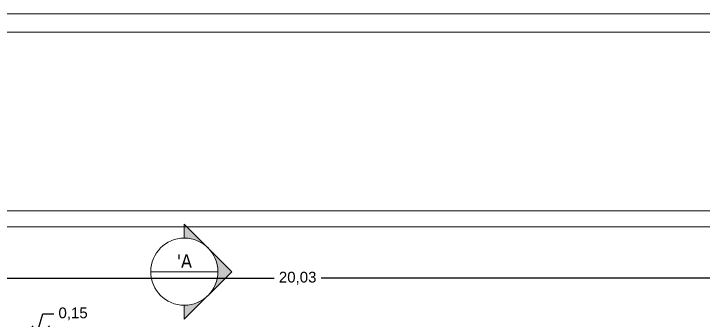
# Model space of a CAD drawing. Header units: metres. Extents: x 1628 to 1845, y 824 to 931.
# Drawn here: x 1640.92 to 1647.33, y 883.27 to 886.12 of the extents above; entities that cross this region are included whole.
import ezdxf
from ezdxf.enums import TextEntityAlignment as Align

# ---------------------------------------------------------------- set-up
doc = ezdxf.new("R2010")
doc.units = ezdxf.units.M
doc.header["$LTSCALE"] = 0.15
doc.linetypes.add('ACAD_ISO02W100', pattern=[15, 12, -3])
doc.layers.get('0').update_dxf_attribs({"lineweight": 0, "plot": 0})
doc.layers.get('Defpoints').update_dxf_attribs({"lineweight": 0})
for name, color, linetype, lineweight in [('Alvenaria', 170, 'Continuous', 0), ('Cotas', 1, 'Continuous', 0), ('Linhas invisíveis', 6, 'ACAD_ISO02W100', 0), ('Texto', 7, 'Continuous', 0)]:
    doc.layers.add(name, color=color, linetype=linetype, lineweight=lineweight)
doc.styles.get("Standard").update_dxf_attribs({"font": 'arial.ttf'})
doc.styles.add('Tahoma', font='tahoma.ttf')
doc.dimstyles.new('Lunardi', dxfattribs={"dimtxt": 0.1, "dimasz": 0.05, "dimexe": 0, "dimexo": 0.05, "dimgap": 0.05, "dimtad": 0, "dimzin": 9, "dimtxsty": 'Standard', "dimblk": 'OBLIQUE', "dimcen": 0, "dimse1": 1, "dimse2": 1, "dimclrd": 1, "dimclre": 1, "dimclrt": 1, "dimadec": 0, "dimazin": 0, "dimtfac": 1, "dimtmove": 1, "dimatfit": 2, "dimldrblk": 'OBLIQUE', "dimfxl": 1, "dimarcsym": 0})

# ---------------------------------------------------------------- blocks, each defined once
blk = doc.blocks.new('_Oblique')
at = {"color": 0, "linetype": 'ByBlock', "lineweight": -2}
blk.add_line((-0.5, -0.5), (0.5, 0.5), dxfattribs=at)
blk = doc.blocks.new('*D132')
at = {"layer": 'Cotas', "color": 1, "lineweight": -2, "ltscale": 10}
for p, q in [((1641.1462, 883.1919), (1641.1867, 883.327)), ((1641.1867, 883.327), (1641.2867, 883.327)), ((1641.2212, 883.1919), (1641.0712, 883.1919))]:
    blk.add_line(p, q, dxfattribs=at)
at = {"layer": 'Defpoints', "color": 0, "ltscale": 10}
for p in [(1641.0712, 883.1919), (1641.0712, 882.2875), (1641.2212, 882.2875)]:
    blk.add_point(p, dxfattribs=at)
at = {"layer": 'Cotas', "color": 1, "lineweight": -2, "ltscale": 10, "xscale": 0.05, "yscale": 0.05, "zscale": 0.05, "rotation": 180}
blk.add_blockref('_Oblique', (1641.0712, 883.1919), dxfattribs=at)
at = {"layer": 'Cotas', "color": 1, "lineweight": -2, "ltscale": 10, "xscale": 0.05, "yscale": 0.05, "zscale": 0.05}
blk.add_blockref('_Oblique', (1641.2212, 883.1919), dxfattribs=at)
at = {"layer": 'Cotas', "color": 1, "ltscale": 10, "insert": (1641.467, 883.327), "char_height": 0.1, "attachment_point": 5}
blk.add_mtext('0,15', dxfattribs=at)
blk = doc.blocks.new('*D158')
at = {"layer": 'Cotas', "color": 1, "lineweight": -2, "ltscale": 10}
for p, q in [((1633.542, 883.6596), (1643.337, 883.6596)), ((1653.5712, 883.6596), (1643.7762, 883.6596))]:
    blk.add_line(p, q, dxfattribs=at)
at = {"layer": 'Defpoints', "color": 0, "ltscale": 10}
for p in [(1633.542, 883.6596), (1633.542, 882.4375), (1653.5712, 882.4375)]:
    blk.add_point(p, dxfattribs=at)
at = {"layer": 'Cotas', "color": 1, "lineweight": -2, "ltscale": 10, "xscale": 0.05, "yscale": 0.05, "zscale": 0.05, "rotation": 180}
blk.add_blockref('_Oblique', (1633.542, 883.6596), dxfattribs=at)
at = {"layer": 'Cotas', "color": 1, "lineweight": -2, "ltscale": 10, "xscale": 0.05, "yscale": 0.05, "zscale": 0.05}
blk.add_blockref('_Oblique', (1653.5712, 883.6596), dxfattribs=at)
at = {"layer": 'Cotas', "color": 1, "ltscale": 10, "insert": (1643.5566, 883.6596), "char_height": 0.1, "attachment_point": 5}
blk.add_mtext('20,03', dxfattribs=at)
blk = doc.blocks.new('*U105')
h = blk.add_hatch(color=256)
edge = h.paths.add_edge_path()
edge.add_line((0, 9.7659), (0, 9.8953))
edge.add_line((0, 9.8953), (0.4419, 9.4534))
edge.add_line((0.4419, 9.4534), (0, 9.0115))
edge.add_line((0, 9.0115), (0, 9.1409))
edge.add_arc((0, 9.4534), 0.3125, 270, 450)
for p, q in [((-0.3125, 9.4534), (0.3125, 9.4534)), ((0, 0.3125), (0, 9.1409))]:
    blk.add_line(p, q)
blk.add_lwpolyline([(0, 9.7659), (0, 9.8953), (0.4419, 9.4534), (0, 9.0115), (0, 9.1409, 1)], format="xyb", close=True)
blk.add_circle((0, 9.4534), 0.3125)
at = {"style": 'Tahoma', "flags": 8}
for tag, p in [('VIEWNUMBER-b', (0, 9.4534)), ('VIEWNUMBER', (0, 0))]:
    blk.add_attdef(tag, text='', height=0.125, dxfattribs=at).set_placement(p, align=Align.BOTTOM_CENTER)
for tag, p in [('SHEETNUMBER-b', (0, 9.3909)), ('SHEETNUMBER', (0, -0.0625))]:
    blk.add_attdef(tag, text='', height=0.125, dxfattribs=at).set_placement(p, align=Align.TOP_CENTER)

msp = doc.modelspace()

# ---------------------------------------------------------------- linework, layer by layer
at = {"layer": 'Alvenaria', "ltscale": 10}
for points in [[(1633.1345, 884.2864), (1658.1345, 884.2864), (1658.1345, 874.2864), (1633.1345, 874.2864)], [(1633.2845, 884.1364), (1657.9845, 884.1364), (1657.9845, 874.4364), (1633.2845, 874.4364)]]:
    msp.add_lwpolyline(points, close=True, dxfattribs=at)
at = {"layer": 'Texto', "ltscale": 10}
for points in [[(1628.1404, 886.1219), (1664.0902, 886.1219), (1664.0902, 860.7003), (1628.1404, 860.7003)], [(1628.3116, 885.9507), (1663.919, 885.9507), (1663.919, 860.8714), (1628.3116, 860.8714)]]:
    msp.add_lwpolyline(points, close=True, dxfattribs=at)

# ---------------------------------------------------------------- block references
at = {"layer": 'Linhas invisíveis'}
ref = msp.add_blockref('*U105', (1642.502, 874.2664), dxfattribs=at)
ref.add_attrib('VIEWNUMBER-b', "'A", dxfattribs={"layer": '0', "height": 0.125, "style": 'Tahoma'}).set_placement((1642.502, 883.7198), align=Align.BOTTOM_CENTER)

# ---------------------------------------------------------------- dimensions: what is measured, and where the dimension line sits
at = {"layer": 'Cotas', "ltscale": 10}
dim = msp.add_aligned_dim(p1=(1653.5712, 882.4375), p2=(1633.542, 882.4375), distance=-1.2221, dimstyle='Lunardi', dxfattribs=at)
dim.commit()
dim.dimension.update_dxf_attribs({"geometry": '*D158', "text_midpoint": (1643.5566, 883.6596)})
dim = msp.add_linear_dim(base=(1641.0712, 883.1919), p1=(1641.2212, 882.2875), p2=(1641.0712, 882.2875), dimstyle='Lunardi', dxfattribs=at)
dim.commit()
dim.dimension.update_dxf_attribs({"geometry": '*D132', "text_midpoint": (1641.3367, 883.327)})

doc.saveas('drawing.dxf')
